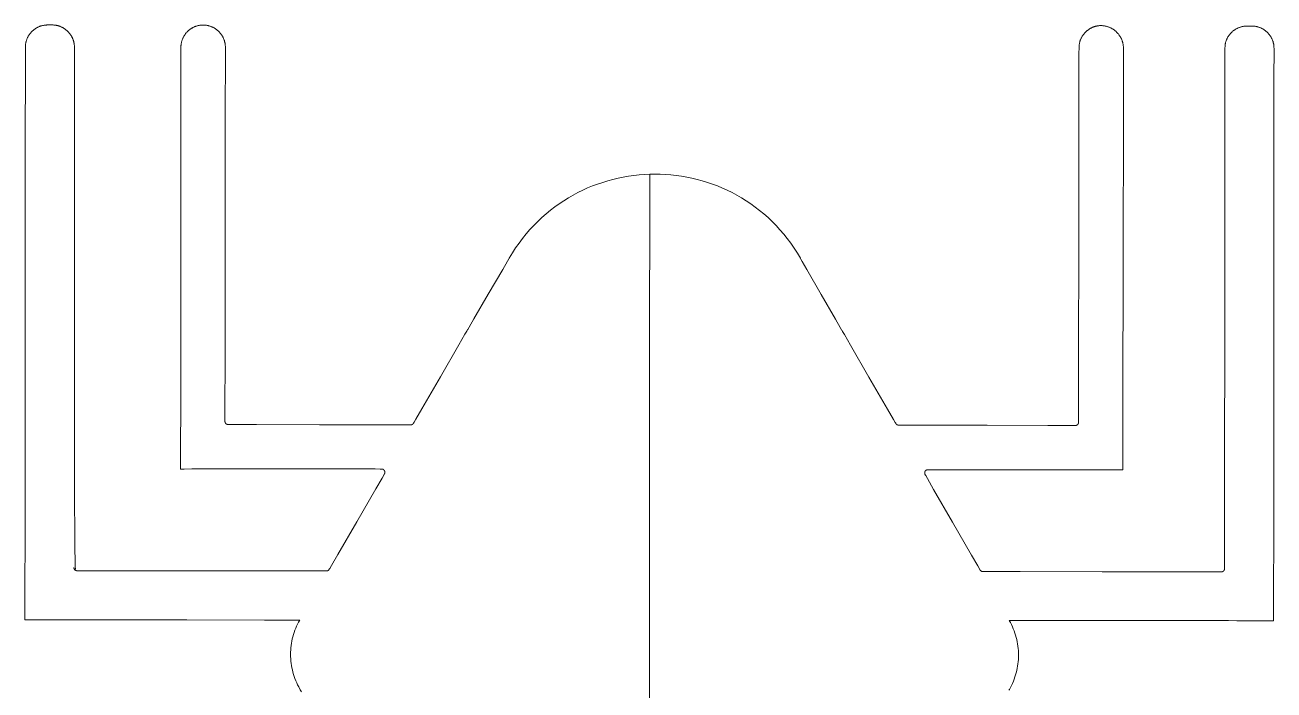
# Model space of a CAD drawing. Header units: inches. Extents: x 0 to 11, y 0 to 3.1.
# Drawn here: x 9.8184 to 10.2455, y 0.5461 to 0.7735 of the extents above; entities that cross this region are included whole.
import ezdxf

# ---------------------------------------------------------------- set-up
doc = ezdxf.new("R2010")
doc.units = ezdxf.units.IN
doc.header["$MEASUREMENT"] = 0
doc.layers.add('score', color=1, linetype='Continuous', true_color=0xff0000)

msp = doc.modelspace()

# ---------------------------------------------------------------- linework, layer by layer
at = {"layer": 'score', "color": 1, "lineweight": 9, "true_color": 0xff0000}
for points in [[(9.91295, 0.54545), (9.91254, 0.54617), (9.91243, 0.54636), (9.9124, 0.54641), (9.91239, 0.54642), (9.91239, 0.54642), (9.91239, 0.54642), (9.91201, 0.54711), (9.91165, 0.54782), (9.91132, 0.54853), (9.91101, 0.54924), (9.91073, 0.54997), (9.91047, 0.5507), (9.91023, 0.55144), (9.91002, 0.55218), (9.90984, 0.55293), (9.90967, 0.55369), (9.90954, 0.55444), (9.90943, 0.5552), (9.90934, 0.55596), (9.90928, 0.55673), (9.90924, 0.55749), (9.90922, 0.55826), (9.90923, 0.55902), (9.90927, 0.55978), (9.90933, 0.56055), (9.90941, 0.56131), (9.90952, 0.56206), (9.90966, 0.56282), (9.90981, 0.56356), (9.91, 0.56431), (9.9102, 0.56505), (9.91044, 0.56578), (9.91069, 0.5665), (9.91097, 0.56722), (9.91128, 0.56793), (9.91161, 0.56863), (9.91196, 0.56932), (9.91234, 0.57), (9.91234, 0.57), (9.91233, 0.57), (9.91229, 0.57), (9.91212, 0.57), (9.91148, 0.57001), (9.90903, 0.57001), (9.90029, 0.57002), (9.87376, 0.57006), (9.84724, 0.57009), (9.8385, 0.57011), (9.83605, 0.57011), (9.8354, 0.57011), (9.83524, 0.57011), (9.8352, 0.57011), (9.83519, 0.57011), (9.83518, 0.57011), (9.83518, 0.57011), (9.83518, 0.57011), (9.83518, 0.57011), (9.83516, 0.57011), (9.83509, 0.57011), (9.83482, 0.57011), (9.83387, 0.57011), (9.83099, 0.5701), (9.82811, 0.5701), (9.82716, 0.57009), (9.82689, 0.57009), (9.82682, 0.57009), (9.8268, 0.57009), (9.8268, 0.57009), (9.8268, 0.57009), (9.8268, 0.57009), (9.8268, 0.57009), (9.82679, 0.57009), (9.82677, 0.57009), (9.8267, 0.57009), (9.82644, 0.57009), (9.82549, 0.57009), (9.82261, 0.57009), (9.81972, 0.57008), (9.81878, 0.57008), (9.81851, 0.57008), (9.81844, 0.57008), (9.81842, 0.57008), (9.81842, 0.57008), (9.81841, 0.57008), (9.81841, 0.57009), (9.81841, 0.57011), (9.81841, 0.57022), (9.81842, 0.57064), (9.81842, 0.57228), (9.81842, 0.57849), (9.81844, 0.60068), (9.81848, 0.668), (9.81853, 0.73533), (9.81854, 0.75751), (9.81855, 0.76373), (9.81855, 0.76537), (9.81855, 0.76579), (9.81855, 0.76589), (9.81855, 0.76592), (9.81855, 0.76593), (9.81855, 0.76612), (9.81856, 0.76632), (9.81857, 0.76651), (9.81859, 0.7667), (9.81861, 0.7669), (9.81863, 0.76708), (9.81866, 0.76727), (9.8187, 0.76746), (9.81874, 0.76764), (9.81878, 0.76783), (9.81883, 0.76801), (9.81889, 0.76819), (9.81894, 0.76836), (9.819, 0.76854), (9.81907, 0.76871), (9.81914, 0.76889), (9.81921, 0.76906), (9.81929, 0.76922), (9.81937, 0.76939), (9.81946, 0.76955), (9.81955, 0.76971), (9.81964, 0.76987), (9.81974, 0.77002), (9.81984, 0.77018), (9.81994, 0.77033), (9.82005, 0.77048), (9.82016, 0.77062), (9.82028, 0.77076), (9.82039, 0.7709), (9.82051, 0.77104), (9.82064, 0.77117), (9.82076, 0.7713), (9.82089, 0.77143), (9.82103, 0.77156), (9.82116, 0.77168), (9.8213, 0.7718), (9.82145, 0.77191), (9.82159, 0.77202), (9.82174, 0.77213), (9.82189, 0.77223), (9.82204, 0.77234), (9.8222, 0.77243), (9.82235, 0.77253), (9.82251, 0.77262), (9.82268, 0.7727), (9.82284, 0.77279), (9.82301, 0.77286), (9.82318, 0.77294), (9.82335, 0.77301), (9.82352, 0.77308), (9.8237, 0.77314), (9.82387, 0.7732), (9.82405, 0.77325), (9.82423, 0.7733), (9.82442, 0.77334), (9.8246, 0.77338), (9.82479, 0.77342), (9.82498, 0.77345), (9.82516, 0.77348), (9.82536, 0.7735), (9.82555, 0.77352), (9.82574, 0.77353), (9.82594, 0.77354), (9.82613, 0.77354), (9.82613, 0.77354), (9.82613, 0.77354), (9.82614, 0.77354), (9.82615, 0.77354), (9.8262, 0.77354), (9.82636, 0.77354), (9.82682, 0.77354), (9.82713, 0.77354), (9.82714, 0.77354), (9.82714, 0.77354), (9.82711, 0.77354), (9.82692, 0.77354), (9.82673, 0.77354), (9.8267, 0.77354), (9.8267, 0.77354), (9.82671, 0.77354), (9.82702, 0.77354), (9.82747, 0.77354), (9.82764, 0.77354), (9.82769, 0.77354), (9.8277, 0.77354), (9.8277, 0.77354), (9.8277, 0.77354), (9.8279, 0.77354), (9.82809, 0.77354), (9.82829, 0.77352), (9.82848, 0.77351), (9.82867, 0.77349), (9.82886, 0.77346), (9.82905, 0.77343), (9.82923, 0.77339), (9.82942, 0.77335), (9.8296, 0.77331), (9.82978, 0.77326), (9.82996, 0.77321), (9.83014, 0.77315), (9.83031, 0.77309), (9.83049, 0.77302), (9.83066, 0.77295), (9.83083, 0.77288), (9.831, 0.7728), (9.83116, 0.77272), (9.83132, 0.77263), (9.83149, 0.77255), (9.83164, 0.77245), (9.8318, 0.77236), (9.83195, 0.77225), (9.8321, 0.77215), (9.83225, 0.77204), (9.8324, 0.77193), (9.83254, 0.77182), (9.83268, 0.7717), (9.83281, 0.77158), (9.83295, 0.77146), (9.83308, 0.77133), (9.83321, 0.7712), (9.83333, 0.77107), (9.83345, 0.77093), (9.83357, 0.77079), (9.83369, 0.77065), (9.8338, 0.7705), (9.8339, 0.77036), (9.83401, 0.77021), (9.83411, 0.77005), (9.83421, 0.7699), (9.8343, 0.76974), (9.83439, 0.76958), (9.83448, 0.76942), (9.83456, 0.76925), (9.83464, 0.76909), (9.83471, 0.76892), (9.83478, 0.76875), (9.83485, 0.76857), (9.83491, 0.7684), (9.83497, 0.76822), (9.83502, 0.76804), (9.83507, 0.76786), (9.83512, 0.76768), (9.83516, 0.76749), (9.83519, 0.76731), (9.83523, 0.76712), (9.83525, 0.76693), (9.83528, 0.76674), (9.83529, 0.76655), (9.83531, 0.76635), (9.83531, 0.76616), (9.83532, 0.76596), (9.83532, 0.76595), (9.83532, 0.76593), (9.83532, 0.76583), (9.83532, 0.76545), (9.83531, 0.76396), (9.83531, 0.75831), (9.8353, 0.73814), (9.8353, 0.67688), (9.83539, 0.61553), (9.83551, 0.59523), (9.83558, 0.5895), (9.83562, 0.58796), (9.83564, 0.58773), (9.83565, 0.58756), (9.83565, 0.5875), (9.83566, 0.58745), (9.83567, 0.58742), (9.83567, 0.58741), (9.83565, 0.5874), (9.83563, 0.5874), (9.83562, 0.5874), (9.8356, 0.5874), (9.83558, 0.5874), (9.83557, 0.5874), (9.83555, 0.5874), (9.83553, 0.5874), (9.83552, 0.5874), (9.8355, 0.5874), (9.83549, 0.58741), (9.83547, 0.58741), (9.83546, 0.58741), (9.83545, 0.58742), (9.83543, 0.58742), (9.83542, 0.58742), (9.83541, 0.58743), (9.8354, 0.58743), (9.83538, 0.58744), (9.83538, 0.58744), (9.83537, 0.58744), (9.83537, 0.58745), (9.83536, 0.58745), (9.83535, 0.58745), (9.83535, 0.58745), (9.83534, 0.58746), (9.83534, 0.58746), (9.83533, 0.58746), (9.83533, 0.58747), (9.83532, 0.58747), (9.83532, 0.58747), (9.83531, 0.58748), (9.83531, 0.58748), (9.8353, 0.58749), (9.8353, 0.58749), (9.8353, 0.58749), (9.83529, 0.5875), (9.83529, 0.5875), (9.83528, 0.58751), (9.83527, 0.58751), (9.83527, 0.58752), (9.83526, 0.58753), (9.83525, 0.58754), (9.83524, 0.58755), (9.83524, 0.58756), (9.83523, 0.58757), (9.83522, 0.58758), (9.83522, 0.58759), (9.83521, 0.5876), (9.83521, 0.58761), (9.8352, 0.58762), (9.8352, 0.58764), (9.83519, 0.58765), (9.83519, 0.58766), (9.83518, 0.58767), (9.83518, 0.58768), (9.83518, 0.5877), (9.83517, 0.58771), (9.83517, 0.58772), (9.83517, 0.58773), (9.83516, 0.58775), (9.83516, 0.58776), (9.83516, 0.58777), (9.83516, 0.58779), (9.83515, 0.58781), (9.83515, 0.58784), (9.83515, 0.58787), (9.83515, 0.5879), (9.83515, 0.58793), (9.83515, 0.5879), (9.83515, 0.58787), (9.83515, 0.58784), (9.83515, 0.58781), (9.83516, 0.58778), (9.83516, 0.58775), (9.83517, 0.58772), (9.83517, 0.5877), (9.83518, 0.58767), (9.83518, 0.58764), (9.83519, 0.58761), (9.8352, 0.58759), (9.83521, 0.58756), (9.83522, 0.58754), (9.83523, 0.58751), (9.83524, 0.58749), (9.83525, 0.58746), (9.83526, 0.58744), (9.83527, 0.58742), (9.83529, 0.58739), (9.8353, 0.58737), (9.83531, 0.58735), (9.83533, 0.58733), (9.83534, 0.58731), (9.83536, 0.58729), (9.83537, 0.58727), (9.83539, 0.58725), (9.83541, 0.58723), (9.83542, 0.58721), (9.83544, 0.58719), (9.83546, 0.58718), (9.83548, 0.58716), (9.83549, 0.58714), (9.83551, 0.58713), (9.83553, 0.58711), (9.83555, 0.58709), (9.83557, 0.58708), (9.83559, 0.58707), (9.83561, 0.58705), (9.83563, 0.58704), (9.83566, 0.58703), (9.83568, 0.58701), (9.8357, 0.587), (9.83572, 0.58699), (9.83574, 0.58698), (9.83577, 0.58697), (9.83579, 0.58696), (9.83581, 0.58695), (9.83583, 0.58694), (9.83586, 0.58694), (9.83588, 0.58693), (9.83591, 0.58692), (9.83593, 0.58691), (9.83595, 0.58691), (9.83598, 0.5869), (9.836, 0.5869), (9.83603, 0.58689), (9.83605, 0.58689), (9.83607, 0.58689), (9.8361, 0.58688), (9.83612, 0.58688), (9.83615, 0.58688), (9.83617, 0.58688), (9.8362, 0.58688), (9.8362, 0.58688), (9.83621, 0.58688), (9.83626, 0.58688), (9.83644, 0.58688), (9.83715, 0.58688), (9.83986, 0.58688), (9.84952, 0.58687), (9.87884, 0.58684), (9.90815, 0.5868), (9.91782, 0.58679), (9.92052, 0.58679), (9.92124, 0.58679), (9.92142, 0.58679), (9.92146, 0.58679), (9.92148, 0.58679), (9.92148, 0.58679)], [(9.95125, 0.63729), (9.95125, 0.63729), (9.95125, 0.63729), (9.95126, 0.63731), (9.9513, 0.63738), (9.95146, 0.63764), (9.95204, 0.63866), (9.95413, 0.64227), (9.96045, 0.65322), (9.96678, 0.66417), (9.96886, 0.66778), (9.96945, 0.6688), (9.9696, 0.66906), (9.96964, 0.66913), (9.96965, 0.66915), (9.96965, 0.66915), (9.96965, 0.66915), (9.96966, 0.66916), (9.96966, 0.66916), (9.96967, 0.66917), (9.9697, 0.66923), (9.96982, 0.66943), (9.97027, 0.67021), (9.9719, 0.67301), (9.97684, 0.68148), (9.98177, 0.68996), (9.9834, 0.69275), (9.98386, 0.69354), (9.98398, 0.69374), (9.98401, 0.69379), (9.98402, 0.69381), (9.98402, 0.69381), (9.98402, 0.69381), (9.98508, 0.69558), (9.98619, 0.69729), (9.98735, 0.69895), (9.98855, 0.70054), (9.98979, 0.70209), (9.99108, 0.70357), (9.9924, 0.705), (9.99376, 0.70638), (9.99516, 0.7077), (9.99659, 0.70896), (9.99806, 0.71016), (9.99956, 0.71131), (10.00108, 0.71241), (10.00264, 0.71344), (10.00422, 0.71443), (10.00583, 0.71535), (10.00747, 0.71622), (10.00912, 0.71703), (10.0108, 0.71779), (10.0125, 0.71849), (10.01421, 0.71913), (10.01594, 0.71972), (10.01769, 0.72026), (10.01945, 0.72073), (10.02122, 0.72115), (10.023, 0.72152), (10.0248, 0.72182), (10.0266, 0.72207), (10.0284, 0.72227), (10.03021, 0.72241), (10.03202, 0.72249), (10.03384, 0.72252), (10.03565, 0.72249), (10.03747, 0.72241), (10.03928, 0.72226), (10.04108, 0.72207), (10.04288, 0.72181), (10.04467, 0.7215), (10.04645, 0.72114), (10.04822, 0.72072), (10.04998, 0.72024), (10.05173, 0.7197), (10.05346, 0.71911), (10.05517, 0.71847), (10.05687, 0.71776), (10.05854, 0.717), (10.0602, 0.71619), (10.06183, 0.71532), (10.06343, 0.71439), (10.06501, 0.71341), (10.06657, 0.71237), (10.06809, 0.71127), (10.06959, 0.71012), (10.07105, 0.70891), (10.07248, 0.70765), (10.07387, 0.70633), (10.07523, 0.70495), (10.07655, 0.70352), (10.07783, 0.70203), (10.07906, 0.70049), (10.08026, 0.69889), (10.08141, 0.69723), (10.08252, 0.69552), (10.08358, 0.69375), (10.08358, 0.69375), (10.08358, 0.69374), (10.08359, 0.69373), (10.08362, 0.69368), (10.08374, 0.69347), (10.08419, 0.69268), (10.0858, 0.68988), (10.09068, 0.68138), (10.09556, 0.67288), (10.09717, 0.67008), (10.09762, 0.6693), (10.09774, 0.66909), (10.09777, 0.66904), (10.09777, 0.66902), (10.09778, 0.66902), (10.09778, 0.66902), (10.09778, 0.66902), (10.09778, 0.66901), (10.09779, 0.669), (10.09783, 0.66893), (10.09798, 0.66866), (10.09857, 0.66765), (10.10065, 0.66405), (10.10698, 0.65312), (10.1133, 0.64219), (10.11539, 0.63859), (10.11597, 0.63758), (10.11613, 0.63731), (10.11617, 0.63724), (10.11618, 0.63723), (10.11618, 0.63722), (10.11618, 0.63722), (10.11619, 0.6372), (10.11619, 0.63719), (10.1162, 0.63717), (10.11621, 0.63715), (10.11622, 0.63713), (10.11622, 0.63712), (10.11623, 0.6371), (10.11624, 0.63709), (10.11625, 0.63707), (10.11626, 0.63706), (10.11627, 0.63704), (10.11628, 0.63703), (10.11629, 0.63701), (10.1163, 0.637), (10.11631, 0.63699), (10.11632, 0.63697), (10.11634, 0.63696), (10.11635, 0.63695), (10.11636, 0.63694), (10.11637, 0.63693), (10.11639, 0.63691), (10.1164, 0.6369), (10.11641, 0.63689), (10.11643, 0.63688), (10.11644, 0.63687), (10.11645, 0.63686), (10.11647, 0.63685), (10.11648, 0.63685), (10.1165, 0.63684), (10.11651, 0.63683), (10.11653, 0.63682), (10.11654, 0.63681), (10.11656, 0.63681), (10.11657, 0.6368), (10.11659, 0.63679), (10.11661, 0.63678), (10.11662, 0.63678), (10.11664, 0.63677), (10.11667, 0.63676), (10.11671, 0.63675), (10.11674, 0.63674), (10.11677, 0.63673), (10.11681, 0.63673), (10.11684, 0.63672), (10.11688, 0.63671), (10.11692, 0.63671), (10.11695, 0.63671), (10.11699, 0.6367), (10.11702, 0.6367), (10.11706, 0.6367), (10.1171, 0.6367), (10.1171, 0.6367), (10.11711, 0.6367), (10.11714, 0.6367), (10.11727, 0.6367), (10.11778, 0.6367), (10.1197, 0.63669), (10.12655, 0.63668), (10.14736, 0.63663), (10.16816, 0.63658), (10.17502, 0.63656), (10.17694, 0.63656), (10.17745, 0.63656), (10.17758, 0.63656), (10.17761, 0.63656), (10.17762, 0.63656), (10.17762, 0.63656), (10.17765, 0.63656), (10.17767, 0.63656), (10.1777, 0.63656), (10.17772, 0.63656), (10.17774, 0.63657), (10.17777, 0.63657), (10.17779, 0.63657), (10.17782, 0.63658), (10.17784, 0.63659), (10.17787, 0.63659), (10.17789, 0.6366), (10.17791, 0.63661), (10.17794, 0.63662), (10.17796, 0.63663), (10.17798, 0.63664), (10.17801, 0.63665), (10.17803, 0.63666), (10.17805, 0.63667), (10.17808, 0.63668), (10.1781, 0.63669), (10.17812, 0.63671), (10.17814, 0.63672), (10.17816, 0.63674), (10.17818, 0.63675), (10.17821, 0.63677), (10.17823, 0.63678), (10.17825, 0.6368), (10.17827, 0.63681), (10.17829, 0.63683), (10.17831, 0.63685), (10.17832, 0.63687), (10.17834, 0.63689), (10.17836, 0.6369), (10.17838, 0.63692), (10.1784, 0.63694), (10.17841, 0.63696), (10.17843, 0.63698), (10.17845, 0.637), (10.17846, 0.63702), (10.17848, 0.63704), (10.17849, 0.63707), (10.17851, 0.63709), (10.17852, 0.63711), (10.17853, 0.63713), (10.17855, 0.63715), (10.17856, 0.63718), (10.17857, 0.6372), (10.17858, 0.63722), (10.17859, 0.63724), (10.1786, 0.63727), (10.17861, 0.63729), (10.17862, 0.63731), (10.17863, 0.63734), (10.17863, 0.63736), (10.17864, 0.63739), (10.17865, 0.63741), (10.17865, 0.63743), (10.17866, 0.63746), (10.17866, 0.63748), (10.17867, 0.63751), (10.17867, 0.63753), (10.17867, 0.63756), (10.17867, 0.63758), (10.17867, 0.63761), (10.17867, 0.63761), (10.17867, 0.63763), (10.17867, 0.6377), (10.17867, 0.63797), (10.17867, 0.63904), (10.17868, 0.64311), (10.17869, 0.65762), (10.17874, 0.70167), (10.17878, 0.74571), (10.1788, 0.76022), (10.1788, 0.76429), (10.17881, 0.76536), (10.17881, 0.76564), (10.17881, 0.76571), (10.17881, 0.76572), (10.17881, 0.76573), (10.17881, 0.76592), (10.17881, 0.76612), (10.17883, 0.76631), (10.17884, 0.7665), (10.17886, 0.7667), (10.17889, 0.76688), (10.17892, 0.76707), (10.17896, 0.76726), (10.179, 0.76744), (10.17904, 0.76763), (10.17909, 0.76781), (10.17914, 0.76799), (10.1792, 0.76816), (10.17926, 0.76834), (10.17933, 0.76851), (10.1794, 0.76869), (10.17947, 0.76886), (10.17955, 0.76902), (10.17963, 0.76919), (10.17972, 0.76935), (10.17981, 0.76951), (10.1799, 0.76967), (10.18, 0.76982), (10.1801, 0.76998), (10.1802, 0.77013), (10.18031, 0.77028), (10.18042, 0.77042), (10.18053, 0.77056), (10.18065, 0.7707), (10.18077, 0.77084), (10.1809, 0.77097), (10.18102, 0.7711), (10.18115, 0.77123), (10.18129, 0.77136), (10.18142, 0.77148), (10.18156, 0.7716), (10.1817, 0.77171), (10.18185, 0.77182), (10.182, 0.77193), (10.18215, 0.77203), (10.1823, 0.77214), (10.18245, 0.77223), (10.18261, 0.77233), (10.18277, 0.77242), (10.18293, 0.7725), (10.1831, 0.77259), (10.18327, 0.77266), (10.18344, 0.77274), (10.18361, 0.77281), (10.18378, 0.77288), (10.18396, 0.77294), (10.18413, 0.773), (10.18431, 0.77305), (10.18449, 0.7731), (10.18468, 0.77314), (10.18486, 0.77318), (10.18505, 0.77322), (10.18523, 0.77325), (10.18542, 0.77328), (10.18561, 0.7733), (10.18581, 0.77332), (10.186, 0.77333), (10.18619, 0.77334), (10.18639, 0.77334), (10.18658, 0.77333), (10.18678, 0.77332), (10.18697, 0.7733), (10.18717, 0.77328), (10.18736, 0.77325), (10.18755, 0.77322), (10.18773, 0.77319), (10.18792, 0.77315), (10.1881, 0.7731), (10.18829, 0.77305), (10.18847, 0.773), (10.18865, 0.77294), (10.18883, 0.77288), (10.189, 0.77282), (10.18917, 0.77275), (10.18935, 0.77268), (10.18952, 0.7726), (10.18968, 0.77252), (10.18985, 0.77243), (10.19001, 0.77234), (10.19017, 0.77225), (10.19033, 0.77216), (10.19049, 0.77206), (10.19064, 0.77195), (10.19079, 0.77185), (10.19094, 0.77174), (10.19108, 0.77162), (10.19122, 0.77151), (10.19136, 0.77139), (10.1915, 0.77127), (10.19163, 0.77114), (10.19177, 0.77101), (10.19189, 0.77088), (10.19202, 0.77075), (10.19214, 0.77061), (10.19226, 0.77047), (10.19237, 0.77032), (10.19248, 0.77018), (10.19259, 0.77003), (10.1927, 0.76988), (10.1928, 0.76973), (10.19289, 0.76957), (10.19299, 0.76941), (10.19308, 0.76925), (10.19316, 0.76909), (10.19325, 0.76892), (10.19332, 0.76876), (10.1934, 0.76859), (10.19347, 0.76841), (10.19354, 0.76824), (10.1936, 0.76806), (10.19366, 0.76789), (10.19371, 0.76771), (10.19376, 0.76753), (10.1938, 0.76734), (10.19385, 0.76716), (10.19388, 0.76697), (10.19391, 0.76678), (10.19394, 0.7666), (10.19396, 0.7664), (10.19398, 0.76621), (10.19399, 0.76602), (10.194, 0.76582), (10.194, 0.76563), (10.194, 0.76562), (10.194, 0.7656), (10.194, 0.76552), (10.194, 0.76521), (10.194, 0.76401), (10.19399, 0.75943), (10.19397, 0.74309), (10.19388, 0.69351), (10.1938, 0.64393), (10.19378, 0.62759), (10.19377, 0.62301), (10.19377, 0.62181), (10.19377, 0.6215), (10.19377, 0.62142), (10.19377, 0.6214), (10.19377, 0.62139), (10.19377, 0.62139), (10.19376, 0.62139), (10.19376, 0.62139), (10.19374, 0.62139), (10.19368, 0.62139), (10.19345, 0.62139), (10.1926, 0.62139), (10.19003, 0.62138), (10.18746, 0.62138), (10.18662, 0.62138), (10.18638, 0.62138), (10.18632, 0.62138), (10.1863, 0.62138), (10.1863, 0.62138), (10.1863, 0.62138), (10.1863, 0.62138), (10.1863, 0.62138), (10.18629, 0.62138), (10.18628, 0.62138), (10.18621, 0.62138), (10.18597, 0.62138), (10.18511, 0.62137), (10.1825, 0.62137), (10.17989, 0.62136), (10.17903, 0.62136), (10.17879, 0.62136), (10.17873, 0.62136), (10.17871, 0.62136), (10.1787, 0.62136), (10.1787, 0.62136), (10.1787, 0.62136), (10.17869, 0.62136), (10.17867, 0.62136), (10.17856, 0.62136), (10.17812, 0.62136), (10.17649, 0.62136), (10.17064, 0.62137), (10.15289, 0.62138), (10.13515, 0.62139), (10.1293, 0.62139), (10.12766, 0.62139), (10.12723, 0.62139), (10.12712, 0.62139), (10.12709, 0.62139), (10.12709, 0.62139), (10.12708, 0.62139), (10.12705, 0.62139), (10.12701, 0.62139), (10.12698, 0.62139), (10.12694, 0.62138), (10.12691, 0.62138), (10.12687, 0.62137), (10.12684, 0.62137), (10.1268, 0.62136), (10.12677, 0.62135), (10.12674, 0.62134), (10.12671, 0.62133), (10.12668, 0.62131), (10.12665, 0.6213), (10.12662, 0.62129), (10.12659, 0.62127), (10.12656, 0.62126), (10.12653, 0.62124), (10.1265, 0.62122), (10.12647, 0.6212), (10.12645, 0.62118), (10.12642, 0.62117), (10.1264, 0.62114), (10.12637, 0.62112), (10.12635, 0.6211), (10.12633, 0.62108), (10.1263, 0.62105), (10.12628, 0.62103), (10.12626, 0.621), (10.12624, 0.62098), (10.12622, 0.62095), (10.1262, 0.62093), (10.12619, 0.6209), (10.12617, 0.62087), (10.12616, 0.62084), (10.12614, 0.62081), (10.12613, 0.62078), (10.12611, 0.62075), (10.1261, 0.62072), (10.12609, 0.62069), (10.12608, 0.62066), (10.12607, 0.62063), (10.12606, 0.6206), (10.12606, 0.62056), (10.12605, 0.62053), (10.12605, 0.6205), (10.12604, 0.62046), (10.12604, 0.62043), (10.12604, 0.62039), (10.12604, 0.62036), (10.12604, 0.62032), (10.12604, 0.62029), (10.12604, 0.62025), (10.12605, 0.62022), (10.12605, 0.62018), (10.12606, 0.62015), (10.12607, 0.62011), (10.12607, 0.62007), (10.12608, 0.62004), (10.1261, 0.62), (10.12611, 0.61996), (10.12612, 0.61993), (10.12614, 0.61989), (10.12615, 0.61985), (10.12617, 0.61982), (10.12617, 0.61981), (10.12617, 0.61981), (10.12618, 0.61979), (10.12622, 0.61972), (10.12638, 0.61945), (10.12698, 0.61841), (10.12911, 0.61471), (10.13557, 0.60346), (10.14203, 0.59222), (10.14416, 0.58851), (10.14476, 0.58747), (10.14492, 0.5872), (10.14496, 0.58713), (10.14497, 0.58711), (10.14497, 0.58711), (10.14497, 0.58711), (10.14507, 0.58701), (10.14512, 0.58696), (10.14517, 0.58691), (10.14522, 0.58687), (10.14527, 0.58682), (10.1453, 0.5868), (10.14533, 0.58678), (10.14535, 0.58676), (10.14538, 0.58674), (10.14541, 0.58673), (10.14544, 0.58671), (10.14547, 0.58669), (10.1455, 0.58668), (10.14553, 0.58666), (10.14554, 0.58666), (10.14556, 0.58665), (10.14557, 0.58664), (10.14559, 0.58664), (10.1456, 0.58663), (10.14562, 0.58662), (10.14563, 0.58662), (10.14565, 0.58661), (10.14567, 0.58661), (10.14568, 0.58661), (10.1457, 0.5866), (10.14571, 0.5866), (10.14573, 0.58659), (10.14575, 0.58659), (10.14577, 0.58659), (10.14578, 0.58659), (10.1458, 0.58658), (10.14582, 0.58658), (10.14584, 0.58658), (10.14585, 0.58658), (10.14587, 0.58658), (10.14589, 0.58658), (10.14589, 0.58658), (10.14591, 0.58658), (10.14595, 0.58658), (10.14612, 0.58658), (10.14681, 0.58658), (10.1494, 0.58658), (10.15864, 0.58656), (10.1867, 0.58653), (10.21475, 0.5865), (10.224, 0.58649), (10.22659, 0.58648), (10.22727, 0.58648), (10.22745, 0.58648), (10.22749, 0.58648), (10.2275, 0.58648), (10.22751, 0.58648), (10.22754, 0.58648), (10.22757, 0.58648), (10.2276, 0.58649), (10.22762, 0.58649), (10.22765, 0.58649), (10.22768, 0.5865), (10.22771, 0.5865), (10.22774, 0.58651), (10.22776, 0.58651), (10.22779, 0.58652), (10.22782, 0.58653), (10.22784, 0.58653), (10.22787, 0.58654), (10.2279, 0.58655), (10.22792, 0.58656), (10.22794, 0.58657), (10.22797, 0.58658), (10.22799, 0.5866), (10.22801, 0.58661), (10.22804, 0.58662), (10.22806, 0.58663), (10.22808, 0.58665), (10.2281, 0.58666), (10.22812, 0.58668), (10.22814, 0.58669), (10.22816, 0.58671), (10.22818, 0.58672), (10.2282, 0.58674), (10.22822, 0.58676), (10.22824, 0.58678), (10.22826, 0.58679), (10.22827, 0.58681), (10.22829, 0.58683), (10.22831, 0.58685), (10.22832, 0.58687), (10.22834, 0.58689), (10.22835, 0.58691), (10.22837, 0.58693), (10.22838, 0.58695), (10.22839, 0.58697), (10.2284, 0.58699), (10.22842, 0.58701), (10.22843, 0.58703), (10.22844, 0.58706), (10.22845, 0.58708), (10.22846, 0.5871), (10.22847, 0.58712), (10.22848, 0.58715), (10.22849, 0.58717), (10.2285, 0.58719), (10.2285, 0.58722), (10.22851, 0.58724), (10.22852, 0.58726), (10.22852, 0.58729), (10.22853, 0.58731), (10.22853, 0.58734), (10.22854, 0.58736), (10.22854, 0.58738), (10.22854, 0.58741), (10.22855, 0.58743), (10.22855, 0.58746), (10.22855, 0.58748), (10.22855, 0.58751), (10.22855, 0.58753), (10.22855, 0.58754), (10.22855, 0.58756), (10.22855, 0.58766), (10.22855, 0.58804), (10.22855, 0.58953), (10.22856, 0.59519), (10.22858, 0.61537), (10.22863, 0.67661), (10.22869, 0.73786), (10.22871, 0.75804), (10.22872, 0.7637), (10.22872, 0.76519), (10.22872, 0.76557), (10.22872, 0.76567), (10.22872, 0.76569), (10.22872, 0.7657), (10.22872, 0.76589), (10.22873, 0.76609), (10.22874, 0.76628), (10.22876, 0.76647), (10.22878, 0.76666), (10.2288, 0.76685), (10.22884, 0.76704), (10.22887, 0.76722), (10.22891, 0.76741), (10.22895, 0.76759), (10.229, 0.76777), (10.22906, 0.76794), (10.22911, 0.76812), (10.22918, 0.76829), (10.22924, 0.76846), (10.22931, 0.76863), (10.22938, 0.7688), (10.22946, 0.76897), (10.22954, 0.76913), (10.22963, 0.76929), (10.22972, 0.76945), (10.22981, 0.7696), (10.22991, 0.76975), (10.23001, 0.7699), (10.23011, 0.77005), (10.23022, 0.7702), (10.23033, 0.77034), (10.23045, 0.77048), (10.23056, 0.77062), (10.23068, 0.77075), (10.23081, 0.77088), (10.23094, 0.77101), (10.23107, 0.77113), (10.2312, 0.77125), (10.23134, 0.77137), (10.23147, 0.77149), (10.23162, 0.7716), (10.23176, 0.77171), (10.23191, 0.77181), (10.23206, 0.77191), (10.23221, 0.77201), (10.23237, 0.77211), (10.23252, 0.7722), (10.23268, 0.77228), (10.23285, 0.77237), (10.23301, 0.77245), (10.23318, 0.77252), (10.23335, 0.77259), (10.23352, 0.77266), (10.23369, 0.77273), (10.23387, 0.77279), (10.23405, 0.77284), (10.23422, 0.7729), (10.23441, 0.77294), (10.23459, 0.77299), (10.23477, 0.77303), (10.23496, 0.77306), (10.23515, 0.77309), (10.23534, 0.77312), (10.23553, 0.77314), (10.23572, 0.77316), (10.23591, 0.77317), (10.23611, 0.77317), (10.2363, 0.77318), (10.2363, 0.77318), (10.2363, 0.77318), (10.23631, 0.77318), (10.23632, 0.77318), (10.23637, 0.77318), (10.23655, 0.77318), (10.23709, 0.77318), (10.23763, 0.77318), (10.23781, 0.77318), (10.23786, 0.77318), (10.23787, 0.77318), (10.23787, 0.77318), (10.23787, 0.77318), (10.23807, 0.77318), (10.23826, 0.77317), (10.23846, 0.77316), (10.23865, 0.77314), (10.23884, 0.77312), (10.23903, 0.7731), (10.23922, 0.77306), (10.2394, 0.77303), (10.23959, 0.77299), (10.23977, 0.77294), (10.23995, 0.7729), (10.24013, 0.77284), (10.24031, 0.77279), (10.24049, 0.77272), (10.24066, 0.77266), (10.24083, 0.77259), (10.241, 0.77252), (10.24117, 0.77244), (10.24133, 0.77236), (10.2415, 0.77227), (10.24166, 0.77218), (10.24181, 0.77209), (10.24197, 0.77199), (10.24212, 0.77189), (10.24227, 0.77179), (10.24242, 0.77168), (10.24257, 0.77157), (10.24271, 0.77145), (10.24285, 0.77134), (10.24299, 0.77122), (10.24312, 0.77109), (10.24325, 0.77096), (10.24338, 0.77083), (10.2435, 0.7707), (10.24362, 0.77056), (10.24374, 0.77043), (10.24386, 0.77028), (10.24397, 0.77014), (10.24408, 0.76999), (10.24418, 0.76984), (10.24428, 0.76969), (10.24438, 0.76953), (10.24447, 0.76938), (10.24456, 0.76922), (10.24465, 0.76905), (10.24473, 0.76889), (10.24481, 0.76872), (10.24488, 0.76855), (10.24495, 0.76838), (10.24502, 0.76821), (10.24508, 0.76803), (10.24514, 0.76785), (10.24519, 0.76768), (10.24524, 0.76749), (10.24529, 0.76731), (10.24533, 0.76713), (10.24537, 0.76694), (10.2454, 0.76675), (10.24542, 0.76656), (10.24545, 0.76637), (10.24546, 0.76618), (10.24548, 0.76599), (10.24548, 0.76579), (10.24549, 0.7656), (10.24549, 0.76559), (10.24549, 0.76556), (10.24549, 0.76546), (10.24549, 0.76504), (10.24549, 0.7634), (10.24548, 0.75718), (10.24547, 0.735), (10.24542, 0.66767), (10.24537, 0.60035), (10.24536, 0.57817), (10.24535, 0.57195), (10.24535, 0.57031), (10.24535, 0.56989), (10.24535, 0.56979), (10.24535, 0.56976), (10.24535, 0.56975), (10.24535, 0.56975), (10.24535, 0.56975), (10.24535, 0.56975), (10.24533, 0.56975), (10.24526, 0.56975), (10.24499, 0.56975), (10.24404, 0.56975), (10.24116, 0.56974), (10.23828, 0.56974), (10.23733, 0.56973), (10.23707, 0.56973), (10.237, 0.56973), (10.23698, 0.56973), (10.23697, 0.56973), (10.23697, 0.56973), (10.23697, 0.56973), (10.23697, 0.56973), (10.23697, 0.56973), (10.23695, 0.56973), (10.23688, 0.56973), (10.23661, 0.56974), (10.23566, 0.56975), (10.23278, 0.56979), (10.2299, 0.56983), (10.22895, 0.56984), (10.22868, 0.56985), (10.22861, 0.56985), (10.22859, 0.56985), (10.22859, 0.56985), (10.22859, 0.56985), (10.22858, 0.56985), (10.22857, 0.56985), (10.22853, 0.56985), (10.22837, 0.56985), (10.22776, 0.56985), (10.22542, 0.56985), (10.21708, 0.56984), (10.19177, 0.56984), (10.16647, 0.56983), (10.15813, 0.56983), (10.15579, 0.56983), (10.15517, 0.56983), (10.15502, 0.56983), (10.15498, 0.56983), (10.15497, 0.56983), (10.15496, 0.56983), (10.15535, 0.56914), (10.1557, 0.56844), (10.15604, 0.56773), (10.15634, 0.56701), (10.15663, 0.56629), (10.15689, 0.56556), (10.15712, 0.56483), (10.15733, 0.56409), (10.15752, 0.56334), (10.15768, 0.56259), (10.15781, 0.56184), (10.15793, 0.56109), (10.15801, 0.56033), (10.15808, 0.55957), (10.15811, 0.55881), (10.15813, 0.55805), (10.15812, 0.55729), (10.15808, 0.55652), (10.15802, 0.55577), (10.15794, 0.55501), (10.15783, 0.55425), (10.1577, 0.5535), (10.15754, 0.55275), (10.15736, 0.552), (10.15715, 0.55126), (10.15692, 0.55053), (10.15666, 0.5498), (10.15638, 0.54907), (10.15607, 0.54836), (10.15574, 0.54765), (10.15539, 0.54694), (10.15501, 0.54625), (10.15501, 0.54625), (10.15501, 0.54625), (10.155, 0.54624), (10.15497, 0.54619), (10.15486, 0.546)], [(10.03204, 0.72247), (10.03204, 0.72245), (10.03204, 0.72241), (10.03204, 0.72223), (10.03204, 0.72153), (10.03203, 0.71878), (10.03203, 0.70835), (10.032, 0.67113), (10.03191, 0.55819), (10.03182, 0.44525), (10.03179, 0.40803), (10.03178, 0.3976), (10.03177, 0.39485), (10.03177, 0.39415), (10.03177, 0.39397), (10.03177, 0.39393), (10.03177, 0.39391)], [(9.83518, 0.57011), (9.83518, 0.57011), (9.83518, 0.57011), (9.83518, 0.57011), (9.83516, 0.57011), (9.83509, 0.57011), (9.83482, 0.57011), (9.83387, 0.57011), (9.83099, 0.5701), (9.82811, 0.5701), (9.82716, 0.57009), (9.82689, 0.57009), (9.82682, 0.57009), (9.8268, 0.57009), (9.8268, 0.57009), (9.8268, 0.57009), (9.8268, 0.57009), (9.8268, 0.57009), (9.82679, 0.57009), (9.82677, 0.57009), (9.8267, 0.57009), (9.82644, 0.57009), (9.82549, 0.57009), (9.82261, 0.57009), (9.81972, 0.57008), (9.81878, 0.57008), (9.81851, 0.57008), (9.81844, 0.57008), (9.81842, 0.57008), (9.81842, 0.57008), (9.81841, 0.57008)]]:
    msp.add_lwpolyline(points, dxfattribs=at)
for points in [[(9.87932, 0.77352), (9.87951, 0.77352), (9.87971, 0.77351), (9.8799, 0.7735), (9.88009, 0.77348), (9.88028, 0.77346), (9.88047, 0.77343), (9.88066, 0.7734), (9.88085, 0.77337), (9.88103, 0.77333), (9.88122, 0.77328), (9.8814, 0.77323), (9.88158, 0.77318), (9.88175, 0.77312), (9.88193, 0.77306), (9.8821, 0.773), (9.88227, 0.77293), (9.88244, 0.77285), (9.88261, 0.77277), (9.88278, 0.77269), (9.88294, 0.77261), (9.8831, 0.77252), (9.88326, 0.77242), (9.88341, 0.77233), (9.88357, 0.77223), (9.88372, 0.77212), (9.88386, 0.77202), (9.88401, 0.7719), (9.88415, 0.77179), (9.88429, 0.77167), (9.88443, 0.77155), (9.88456, 0.77143), (9.88469, 0.7713), (9.88482, 0.77117), (9.88495, 0.77104), (9.88507, 0.7709), (9.88518, 0.77076), (9.8853, 0.77062), (9.88541, 0.77047), (9.88552, 0.77033), (9.88562, 0.77018), (9.88572, 0.77002), (9.88582, 0.76987), (9.88592, 0.76971), (9.88601, 0.76955), (9.88609, 0.76939), (9.88617, 0.76922), (9.88625, 0.76906), (9.88633, 0.76889), (9.8864, 0.76872), (9.88646, 0.76854), (9.88653, 0.76837), (9.88658, 0.76819), (9.88664, 0.76801), (9.88669, 0.76783), (9.88673, 0.76765), (9.88677, 0.76746), (9.88681, 0.76728), (9.88684, 0.76709), (9.88687, 0.7669), (9.88689, 0.76671), (9.88691, 0.76652), (9.88692, 0.76632), (9.88693, 0.76613), (9.88693, 0.76593), (9.88693, 0.76593), (9.88693, 0.76591), (9.88693, 0.76584), (9.88693, 0.76557), (9.88693, 0.7645), (9.88692, 0.76043), (9.88691, 0.74594), (9.88686, 0.70194), (9.88681, 0.65794), (9.8868, 0.64344), (9.88679, 0.63938), (9.88679, 0.63831), (9.88679, 0.63803), (9.88679, 0.63797), (9.88679, 0.63795), (9.88679, 0.63794), (9.88679, 0.63795), (9.88679, 0.63797), (9.88679, 0.63803), (9.88679, 0.63831), (9.88679, 0.63938), (9.8868, 0.64344), (9.88681, 0.65794), (9.88686, 0.70194), (9.88691, 0.74594), (9.88692, 0.76043), (9.88693, 0.7645), (9.88693, 0.76557), (9.88693, 0.76584), (9.88693, 0.76591), (9.88693, 0.76593), (9.88693, 0.76593), (9.88693, 0.76613), (9.88692, 0.76632), (9.88691, 0.76652), (9.88689, 0.76671), (9.88687, 0.7669), (9.88684, 0.76709), (9.88681, 0.76728), (9.88677, 0.76746), (9.88673, 0.76765), (9.88669, 0.76783), (9.88664, 0.76801), (9.88658, 0.76819), (9.88653, 0.76837), (9.88646, 0.76854), (9.8864, 0.76872), (9.88633, 0.76889), (9.88625, 0.76906), (9.88617, 0.76922), (9.88609, 0.76939), (9.88601, 0.76955), (9.88592, 0.76971), (9.88582, 0.76987), (9.88572, 0.77002), (9.88562, 0.77018), (9.88552, 0.77033), (9.88541, 0.77047), (9.8853, 0.77062), (9.88518, 0.77076), (9.88507, 0.7709), (9.88495, 0.77104), (9.88482, 0.77117), (9.88469, 0.7713), (9.88456, 0.77143), (9.88443, 0.77155), (9.88429, 0.77167), (9.88415, 0.77179), (9.88401, 0.7719), (9.88386, 0.77202), (9.88372, 0.77212), (9.88357, 0.77223), (9.88341, 0.77233), (9.88326, 0.77242), (9.8831, 0.77252), (9.88294, 0.77261), (9.88278, 0.77269), (9.88261, 0.77277), (9.88244, 0.77285), (9.88227, 0.77293), (9.8821, 0.773), (9.88193, 0.77306), (9.88175, 0.77312), (9.88158, 0.77318), (9.8814, 0.77323), (9.88122, 0.77328), (9.88103, 0.77333), (9.88085, 0.77337), (9.88066, 0.7734), (9.88047, 0.77343), (9.88028, 0.77346), (9.88009, 0.77348), (9.8799, 0.7735), (9.87971, 0.77351), (9.87951, 0.77352), (9.87932, 0.77352), (9.87912, 0.77352), (9.87893, 0.77351), (9.87873, 0.77349), (9.87854, 0.77348), (9.87835, 0.77345), (9.87816, 0.77343), (9.87797, 0.7734), (9.87779, 0.77336), (9.8776, 0.77332), (9.87742, 0.77327), (9.87724, 0.77322), (9.87706, 0.77317), (9.87688, 0.77311), (9.87671, 0.77305), (9.87653, 0.77298), (9.87636, 0.77291), (9.87619, 0.77284), (9.87603, 0.77276), (9.87586, 0.77268), (9.8757, 0.77259), (9.87554, 0.7725), (9.87538, 0.77241), (9.87523, 0.77231), (9.87507, 0.77221), (9.87492, 0.77211), (9.87478, 0.772), (9.87463, 0.77189), (9.87449, 0.77177), (9.87435, 0.77165), (9.87421, 0.77153), (9.87408, 0.77141), (9.87395, 0.77128), (9.87382, 0.77115), (9.8737, 0.77101), (9.87358, 0.77088), (9.87346, 0.77074), (9.87335, 0.7706), (9.87324, 0.77045), (9.87313, 0.7703), (9.87302, 0.77015), (9.87292, 0.77), (9.87283, 0.76984), (9.87273, 0.76969), (9.87265, 0.76952), (9.87256, 0.76936), (9.87248, 0.7692), (9.8724, 0.76903), (9.87233, 0.76886), (9.87226, 0.76869), (9.87219, 0.76851), (9.87213, 0.76834), (9.87207, 0.76816), (9.87202, 0.76798), (9.87197, 0.7678), (9.87193, 0.76762), (9.87189, 0.76743), (9.87185, 0.76725), (9.87182, 0.76706), (9.87179, 0.76687), (9.87177, 0.76668), (9.87175, 0.76649), (9.87174, 0.76629), (9.87174, 0.7661), (9.87173, 0.7659), (9.87174, 0.7661), (9.87174, 0.76629), (9.87175, 0.76649), (9.87177, 0.76668), (9.87179, 0.76687), (9.87182, 0.76706), (9.87185, 0.76725), (9.87189, 0.76743), (9.87193, 0.76762), (9.87197, 0.7678), (9.87202, 0.76798), (9.87207, 0.76816), (9.87213, 0.76834), (9.87219, 0.76851), (9.87226, 0.76869), (9.87233, 0.76886), (9.8724, 0.76903), (9.87248, 0.7692), (9.87256, 0.76936), (9.87265, 0.76952), (9.87273, 0.76969), (9.87283, 0.76984), (9.87292, 0.77), (9.87302, 0.77015), (9.87313, 0.7703), (9.87324, 0.77045), (9.87335, 0.7706), (9.87346, 0.77074), (9.87358, 0.77088), (9.8737, 0.77101), (9.87382, 0.77115), (9.87395, 0.77128), (9.87408, 0.77141), (9.87421, 0.77153), (9.87435, 0.77165), (9.87449, 0.77177), (9.87463, 0.77189), (9.87478, 0.772), (9.87492, 0.77211), (9.87507, 0.77221), (9.87523, 0.77231), (9.87538, 0.77241), (9.87554, 0.7725), (9.8757, 0.77259), (9.87586, 0.77268), (9.87603, 0.77276), (9.87619, 0.77284), (9.87636, 0.77291), (9.87653, 0.77298), (9.87671, 0.77305), (9.87688, 0.77311), (9.87706, 0.77317), (9.87724, 0.77322), (9.87742, 0.77327), (9.8776, 0.77332), (9.87779, 0.77336), (9.87797, 0.7734), (9.87816, 0.77343), (9.87835, 0.77345), (9.87854, 0.77348), (9.87873, 0.77349), (9.87893, 0.77351), (9.87912, 0.77352)], [(9.94133, 0.61997), (9.94135, 0.62001), (9.94136, 0.62005), (9.94138, 0.62008), (9.94139, 0.62012), (9.9414, 0.62016), (9.94141, 0.6202), (9.94142, 0.62023), (9.94143, 0.62027), (9.94144, 0.62031), (9.94145, 0.62035), (9.94145, 0.62038), (9.94146, 0.62042), (9.94146, 0.62046), (9.94146, 0.6205), (9.94146, 0.62053), (9.94146, 0.62057), (9.94146, 0.62061), (9.94145, 0.62064), (9.94145, 0.62068), (9.94145, 0.62072), (9.94144, 0.62075), (9.94143, 0.62079), (9.94142, 0.62082), (9.94142, 0.62086), (9.94141, 0.62089), (9.94139, 0.62093), (9.94138, 0.62096), (9.94137, 0.62099), (9.94136, 0.62102), (9.94134, 0.62106), (9.94132, 0.62109), (9.94131, 0.62112), (9.94129, 0.62115), (9.94127, 0.62118), (9.94125, 0.62121), (9.94123, 0.62124), (9.94121, 0.62127), (9.94119, 0.62129), (9.94117, 0.62132), (9.94115, 0.62134), (9.94112, 0.62137), (9.9411, 0.62139), (9.94107, 0.62142), (9.94105, 0.62144), (9.94102, 0.62146), (9.94099, 0.62148), (9.94096, 0.6215), (9.94094, 0.62152), (9.94091, 0.62154), (9.94088, 0.62155), (9.94085, 0.62157), (9.94082, 0.62159), (9.9408, 0.62159), (9.94078, 0.6216), (9.94077, 0.62161), (9.94075, 0.62161), (9.94074, 0.62162), (9.94072, 0.62162), (9.9407, 0.62163), (9.94069, 0.62163), (9.94067, 0.62164), (9.94065, 0.62164), (9.94064, 0.62165), (9.94062, 0.62165), (9.9406, 0.62166), (9.94059, 0.62166), (9.94057, 0.62166), (9.94055, 0.62166), (9.94053, 0.62167), (9.94052, 0.62167), (9.9405, 0.62167), (9.94048, 0.62167), (9.94046, 0.62167), (9.94044, 0.62167), (9.94043, 0.62167), (9.94041, 0.62167), (9.9404, 0.62167), (9.9404, 0.62167), (9.94037, 0.62167), (9.94025, 0.62167), (9.93981, 0.62167), (9.9381, 0.62168), (9.93203, 0.62168), (9.91362, 0.62169), (9.8952, 0.62169), (9.88913, 0.6217), (9.88743, 0.6217), (9.88698, 0.6217), (9.88686, 0.6217), (9.88683, 0.6217), (9.88683, 0.6217), (9.88682, 0.6217), (9.88682, 0.6217), (9.88682, 0.6217), (9.88682, 0.6217), (9.8868, 0.6217), (9.88674, 0.6217), (9.8865, 0.6217), (9.88564, 0.6217), (9.88303, 0.62169), (9.88042, 0.62169), (9.87956, 0.62168), (9.87931, 0.62168), (9.87925, 0.62168), (9.87924, 0.62168), (9.87923, 0.62168), (9.87923, 0.62168), (9.87923, 0.62168), (9.87923, 0.62168), (9.87922, 0.62168), (9.87921, 0.62168), (9.87914, 0.62168), (9.8789, 0.62168), (9.87804, 0.62168), (9.87543, 0.62168), (9.87282, 0.62167), (9.87196, 0.62167), (9.87172, 0.62167), (9.87165, 0.62167), (9.87164, 0.62167), (9.87163, 0.62167), (9.87163, 0.62167), (9.87163, 0.62167), (9.87163, 0.62169), (9.87163, 0.62177), (9.87163, 0.62208), (9.87163, 0.62329), (9.87164, 0.62787), (9.87165, 0.6442), (9.87168, 0.69379), (9.87172, 0.74337), (9.87173, 0.75971), (9.87173, 0.76428), (9.87173, 0.76549), (9.87173, 0.7658), (9.87173, 0.76588), (9.87173, 0.7659), (9.87173, 0.7659), (9.87173, 0.7659), (9.87173, 0.76588), (9.87173, 0.7658), (9.87173, 0.76549), (9.87173, 0.76428), (9.87173, 0.75971), (9.87172, 0.74337), (9.87168, 0.69379), (9.87165, 0.6442), (9.87164, 0.62787), (9.87163, 0.62329), (9.87163, 0.62208), (9.87163, 0.62177), (9.87163, 0.62169), (9.87163, 0.62167), (9.87163, 0.62167), (9.87163, 0.62167), (9.87163, 0.62167), (9.87164, 0.62167), (9.87165, 0.62167), (9.87172, 0.62167), (9.87196, 0.62167), (9.87282, 0.62167), (9.87543, 0.62168), (9.87804, 0.62168), (9.8789, 0.62168), (9.87914, 0.62168), (9.87921, 0.62168), (9.87922, 0.62168), (9.87923, 0.62168), (9.87923, 0.62168), (9.87923, 0.62168), (9.87923, 0.62168), (9.87924, 0.62168), (9.87925, 0.62168), (9.87931, 0.62168), (9.87956, 0.62168), (9.88042, 0.62169), (9.88303, 0.62169), (9.88564, 0.6217), (9.8865, 0.6217), (9.88674, 0.6217), (9.8868, 0.6217), (9.88682, 0.6217), (9.88682, 0.6217), (9.88682, 0.6217), (9.88683, 0.6217), (9.88683, 0.6217), (9.88686, 0.6217), (9.88698, 0.6217), (9.88743, 0.6217), (9.88913, 0.6217), (9.8952, 0.62169), (9.91362, 0.62169), (9.93203, 0.62168), (9.9381, 0.62168), (9.93981, 0.62167), (9.94025, 0.62167), (9.94037, 0.62167), (9.9404, 0.62167), (9.9404, 0.62167), (9.94041, 0.62167), (9.94043, 0.62167), (9.94044, 0.62167), (9.94046, 0.62167), (9.94048, 0.62167), (9.9405, 0.62167), (9.94052, 0.62167), (9.94053, 0.62167), (9.94055, 0.62166), (9.94057, 0.62166), (9.94059, 0.62166), (9.9406, 0.62166), (9.94062, 0.62165), (9.94064, 0.62165), (9.94065, 0.62164), (9.94067, 0.62164), (9.94069, 0.62163), (9.9407, 0.62163), (9.94072, 0.62162), (9.94074, 0.62162), (9.94075, 0.62161), (9.94077, 0.62161), (9.94078, 0.6216), (9.9408, 0.62159), (9.94082, 0.62159), (9.94085, 0.62157), (9.94088, 0.62155), (9.94091, 0.62154), (9.94094, 0.62152), (9.94096, 0.6215), (9.94099, 0.62148), (9.94102, 0.62146), (9.94105, 0.62144), (9.94107, 0.62142), (9.9411, 0.62139), (9.94112, 0.62137), (9.94115, 0.62134), (9.94117, 0.62132), (9.94119, 0.62129), (9.94121, 0.62127), (9.94123, 0.62124), (9.94125, 0.62121), (9.94127, 0.62118), (9.94129, 0.62115), (9.94131, 0.62112), (9.94132, 0.62109), (9.94134, 0.62106), (9.94136, 0.62102), (9.94137, 0.62099), (9.94138, 0.62096), (9.94139, 0.62093), (9.94141, 0.62089), (9.94142, 0.62086), (9.94142, 0.62082), (9.94143, 0.62079), (9.94144, 0.62075), (9.94145, 0.62072), (9.94145, 0.62068), (9.94145, 0.62064), (9.94146, 0.62061), (9.94146, 0.62057), (9.94146, 0.62053), (9.94146, 0.6205), (9.94146, 0.62046), (9.94146, 0.62042), (9.94145, 0.62038), (9.94145, 0.62035), (9.94144, 0.62031), (9.94143, 0.62027), (9.94142, 0.62023), (9.94141, 0.6202), (9.9414, 0.62016), (9.94139, 0.62012), (9.94138, 0.62008), (9.94136, 0.62005), (9.94135, 0.62001)], [(9.88679, 0.63794), (9.88679, 0.63791), (9.88679, 0.63788), (9.8868, 0.63785), (9.8868, 0.63782), (9.8868, 0.63779), (9.88681, 0.63777), (9.88681, 0.63774), (9.88682, 0.63771), (9.88682, 0.63768), (9.88683, 0.63766), (9.88684, 0.63763), (9.88684, 0.6376), (9.88685, 0.63758), (9.88686, 0.63755), (9.88687, 0.63753), (9.88688, 0.6375), (9.88689, 0.63748), (9.88691, 0.63746), (9.88692, 0.63743), (9.88693, 0.63741), (9.88694, 0.63739), (9.88696, 0.63737), (9.88697, 0.63734), (9.88699, 0.63732), (9.887, 0.6373), (9.88702, 0.63728), (9.88703, 0.63726), (9.88705, 0.63725), (9.88707, 0.63723), (9.88709, 0.63721), (9.8871, 0.63719), (9.88712, 0.63717), (9.88714, 0.63716), (9.88716, 0.63714), (9.88718, 0.63713), (9.8872, 0.63711), (9.88722, 0.6371), (9.88724, 0.63708), (9.88726, 0.63707), (9.88728, 0.63705), (9.8873, 0.63704), (9.88732, 0.63703), (9.88735, 0.63702), (9.88737, 0.63701), (9.88739, 0.637), (9.88741, 0.63699), (9.88744, 0.63698), (9.88746, 0.63697), (9.88748, 0.63696), (9.88751, 0.63695), (9.88753, 0.63694), (9.88755, 0.63694), (9.88758, 0.63693), (9.8876, 0.63692), (9.88763, 0.63692), (9.88765, 0.63691), (9.88767, 0.63691), (9.8877, 0.63691), (9.88772, 0.6369), (9.88775, 0.6369), (9.88777, 0.6369), (9.8878, 0.6369), (9.88782, 0.6369), (9.88784, 0.6369), (9.88782, 0.6369), (9.8878, 0.6369), (9.88777, 0.6369), (9.88775, 0.6369), (9.88772, 0.6369), (9.8877, 0.63691), (9.88767, 0.63691), (9.88765, 0.63691), (9.88763, 0.63692), (9.8876, 0.63692), (9.88758, 0.63693), (9.88755, 0.63694), (9.88753, 0.63694), (9.88751, 0.63695), (9.88748, 0.63696), (9.88746, 0.63697), (9.88744, 0.63698), (9.88741, 0.63699), (9.88739, 0.637), (9.88737, 0.63701), (9.88735, 0.63702), (9.88732, 0.63703), (9.8873, 0.63704), (9.88728, 0.63705), (9.88726, 0.63707), (9.88724, 0.63708), (9.88722, 0.6371), (9.8872, 0.63711), (9.88718, 0.63713), (9.88716, 0.63714), (9.88714, 0.63716), (9.88712, 0.63717), (9.8871, 0.63719), (9.88709, 0.63721), (9.88707, 0.63723), (9.88705, 0.63725), (9.88703, 0.63726), (9.88702, 0.63728), (9.887, 0.6373), (9.88699, 0.63732), (9.88697, 0.63734), (9.88696, 0.63737), (9.88694, 0.63739), (9.88693, 0.63741), (9.88692, 0.63743), (9.88691, 0.63746), (9.88689, 0.63748), (9.88688, 0.6375), (9.88687, 0.63753), (9.88686, 0.63755), (9.88685, 0.63758), (9.88684, 0.6376), (9.88684, 0.63763), (9.88683, 0.63766), (9.88682, 0.63768), (9.88682, 0.63771), (9.88681, 0.63774), (9.88681, 0.63777), (9.8868, 0.63779), (9.8868, 0.63782), (9.8868, 0.63785), (9.88679, 0.63788), (9.88679, 0.63791)], [(9.88784, 0.6369), (9.88785, 0.6369), (9.88786, 0.6369), (9.88789, 0.6369), (9.88802, 0.6369), (9.88855, 0.6369), (9.89053, 0.63689), (9.89761, 0.63688), (9.91909, 0.63683), (9.94057, 0.63678), (9.94765, 0.63677), (9.94963, 0.63676), (9.95015, 0.63676), (9.95029, 0.63676), (9.95032, 0.63676), (9.95033, 0.63676), (9.95033, 0.63676), (9.95033, 0.63676), (9.95032, 0.63676), (9.95029, 0.63676), (9.95015, 0.63676), (9.94963, 0.63676), (9.94765, 0.63677), (9.94057, 0.63678), (9.91909, 0.63683), (9.89761, 0.63688), (9.89053, 0.63689), (9.88855, 0.6369), (9.88802, 0.6369), (9.88789, 0.6369), (9.88786, 0.6369), (9.88785, 0.6369)], [(9.95033, 0.63676), (9.95035, 0.63676), (9.95037, 0.63676), (9.95039, 0.63676), (9.95041, 0.63676), (9.95043, 0.63677), (9.95044, 0.63677), (9.95046, 0.63677), (9.95048, 0.63677), (9.9505, 0.63678), (9.95052, 0.63678), (9.95053, 0.63678), (9.95055, 0.63679), (9.95059, 0.6368), (9.95062, 0.63681), (9.95066, 0.63682), (9.95069, 0.63683), (9.95073, 0.63684), (9.95076, 0.63686), (9.95079, 0.63687), (9.95083, 0.63689), (9.95086, 0.63691), (9.95089, 0.63693), (9.95092, 0.63694), (9.95095, 0.63696), (9.95098, 0.63698), (9.95101, 0.637), (9.95103, 0.63703), (9.95106, 0.63705), (9.95108, 0.63707), (9.95111, 0.63709), (9.95113, 0.63712), (9.95115, 0.63714), (9.95116, 0.63715), (9.95117, 0.63716), (9.95118, 0.63718), (9.95119, 0.63719), (9.9512, 0.6372), (9.95121, 0.63721), (9.95121, 0.63723), (9.95122, 0.63724), (9.95123, 0.63725), (9.95124, 0.63726), (9.95124, 0.63727), (9.95125, 0.63729), (9.95124, 0.63727), (9.95124, 0.63726), (9.95123, 0.63725), (9.95122, 0.63724), (9.95121, 0.63723), (9.95121, 0.63721), (9.9512, 0.6372), (9.95119, 0.63719), (9.95118, 0.63718), (9.95117, 0.63716), (9.95116, 0.63715), (9.95115, 0.63714), (9.95113, 0.63712), (9.95111, 0.63709), (9.95108, 0.63707), (9.95106, 0.63705), (9.95103, 0.63703), (9.95101, 0.637), (9.95098, 0.63698), (9.95095, 0.63696), (9.95092, 0.63694), (9.95089, 0.63693), (9.95086, 0.63691), (9.95083, 0.63689), (9.95079, 0.63687), (9.95076, 0.63686), (9.95073, 0.63684), (9.95069, 0.63683), (9.95066, 0.63682), (9.95062, 0.63681), (9.95059, 0.6368), (9.95055, 0.63679), (9.95053, 0.63678), (9.95052, 0.63678), (9.9505, 0.63678), (9.95048, 0.63677), (9.95046, 0.63677), (9.95044, 0.63677), (9.95043, 0.63677), (9.95041, 0.63676), (9.95039, 0.63676), (9.95037, 0.63676), (9.95035, 0.63676)], [(9.9224, 0.58732), (9.92237, 0.58728), (9.92235, 0.58725), (9.92232, 0.58721), (9.9223, 0.58718), (9.92227, 0.58715), (9.92225, 0.58712), (9.92222, 0.58709), (9.9222, 0.58707), (9.92217, 0.58704), (9.92215, 0.58702), (9.92212, 0.587), (9.92209, 0.58698), (9.92208, 0.58697), (9.92207, 0.58696), (9.92206, 0.58695), (9.92204, 0.58694), (9.92203, 0.58693), (9.92201, 0.58692), (9.922, 0.58691), (9.92199, 0.58691), (9.92197, 0.5869), (9.92196, 0.58689), (9.92195, 0.58688), (9.92193, 0.58688), (9.92192, 0.58687), (9.9219, 0.58686), (9.92189, 0.58686), (9.92187, 0.58685), (9.92186, 0.58685), (9.92184, 0.58684), (9.92183, 0.58684), (9.92181, 0.58683), (9.92178, 0.58682), (9.92175, 0.58682), (9.92172, 0.58681), (9.92169, 0.58681), (9.92166, 0.5868), (9.92162, 0.5868), (9.92159, 0.58679), (9.92155, 0.58679), (9.92152, 0.58679), (9.92148, 0.58679), (9.92152, 0.58679), (9.92155, 0.58679), (9.92159, 0.58679), (9.92162, 0.5868), (9.92166, 0.5868), (9.92169, 0.58681), (9.92172, 0.58681), (9.92175, 0.58682), (9.92178, 0.58682), (9.92181, 0.58683), (9.92183, 0.58684), (9.92184, 0.58684), (9.92186, 0.58685), (9.92187, 0.58685), (9.92189, 0.58686), (9.9219, 0.58686), (9.92192, 0.58687), (9.92193, 0.58688), (9.92195, 0.58688), (9.92196, 0.58689), (9.92197, 0.5869), (9.92199, 0.58691), (9.922, 0.58691), (9.92201, 0.58692), (9.92203, 0.58693), (9.92204, 0.58694), (9.92206, 0.58695), (9.92207, 0.58696), (9.92208, 0.58697), (9.92209, 0.58698), (9.92212, 0.587), (9.92215, 0.58702), (9.92217, 0.58704), (9.9222, 0.58707), (9.92222, 0.58709), (9.92225, 0.58712), (9.92227, 0.58715), (9.9223, 0.58718), (9.92232, 0.58721), (9.92235, 0.58725), (9.92237, 0.58728), (9.9224, 0.58732), (9.9224, 0.58732), (9.9224, 0.58732), (9.92241, 0.58734), (9.92245, 0.58741), (9.92261, 0.58768), (9.92321, 0.58872), (9.92535, 0.59242), (9.93186, 0.60364), (9.93837, 0.61487), (9.94051, 0.61857), (9.94111, 0.61961), (9.94127, 0.61988), (9.94131, 0.61995), (9.94132, 0.61997), (9.94133, 0.61997), (9.94133, 0.61997), (9.94133, 0.61997), (9.94132, 0.61997), (9.94131, 0.61995), (9.94127, 0.61988), (9.94111, 0.61961), (9.94051, 0.61857), (9.93837, 0.61487), (9.93186, 0.60364), (9.92535, 0.59242), (9.92321, 0.58872), (9.92261, 0.58768), (9.92245, 0.58741), (9.92241, 0.58734), (9.9224, 0.58732), (9.9224, 0.58732)]]:
    msp.add_lwpolyline(points, close=True, dxfattribs=at)

doc.saveas('drawing.dxf')
